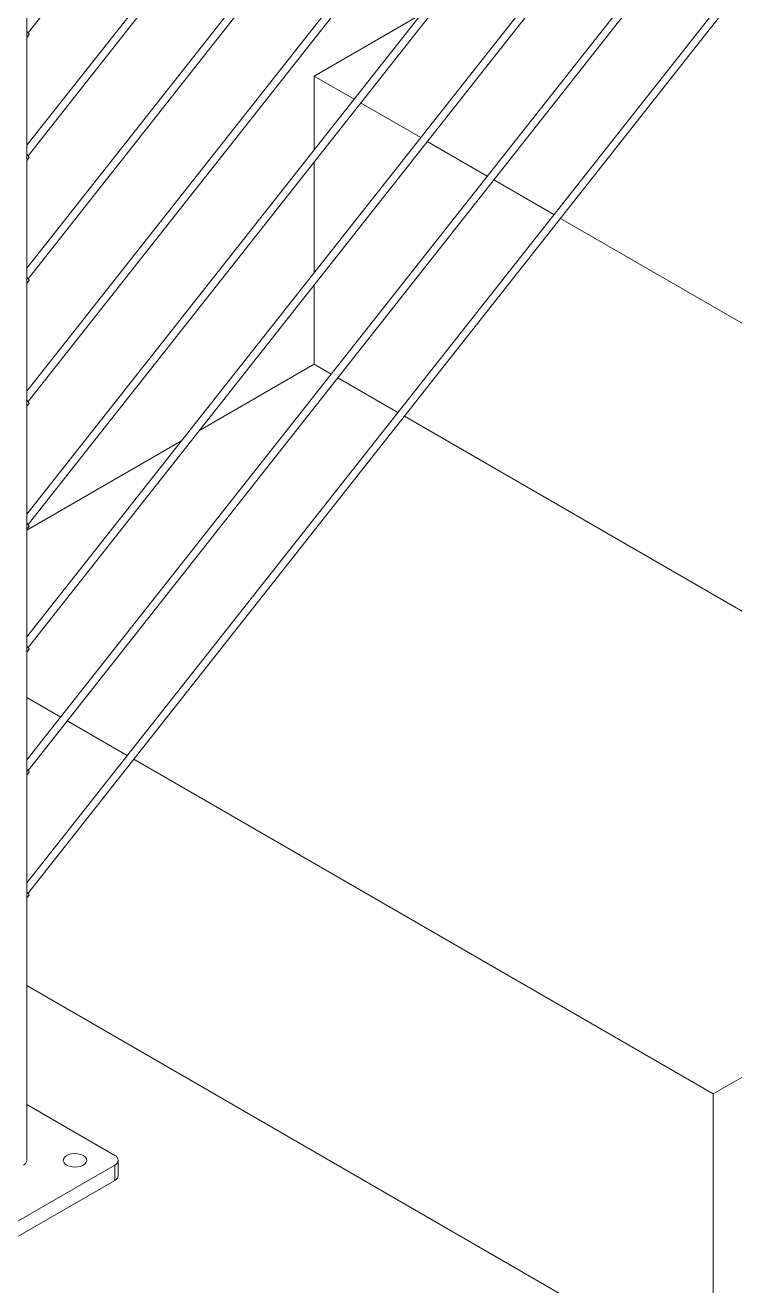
# Model space of a CAD drawing. Header units: inches. Extents: x 0.03 to 2.74, y 0.01 to 1.91.
# Drawn here: x 1.0329 to 1.0824, y 0.3054 to 0.3933 of the extents above; entities that cross this region are included whole.
import ezdxf

# ---------------------------------------------------------------- set-up
doc = ezdxf.new("R2010")
doc.units = ezdxf.units.IN
doc.header["$MEASUREMENT"] = 0

msp = doc.modelspace()

# ---------------------------------------------------------------- linework, layer by layer
at = {"color": 7, "linetype": 'Continuous', "lineweight": 15}
for p, q in [((1.033089646854785, 0.3928005056586751), (1.113528843116695, 0.494710762329745)), ((1.11323128816381, 0.4866018160575959), (1.033003628151415, 0.3849595645337283)), ((1.033089646854785, 0.3842278973045835), (1.113528843116695, 0.4861381550516037)), ((1.11323128816381, 0.4780292089509828), (1.033003628151415, 0.3763869561796368)), ((1.033089646854785, 0.3756552929424232), (1.113528843116695, 0.4775655476175276)), ((1.11323128816381, 0.4694566020938655), (1.033003628151415, 0.3678143518174765)), ((1.033089646854785, 0.3670826885802628), (1.113528843116695, 0.4689929402614188)), ((1.11323128816381, 0.4608839947377568), (1.033003628151415, 0.3592417434633848)), ((1.033089646854785, 0.3585100802261713), (1.113528843116695, 0.4604203339032928)), ((1.11323128816381, 0.4523113883796308), (1.033003628151415, 0.3506691351092934)), ((1.033089646854785, 0.3499374718720797), (1.113528843116695, 0.4518477275451669)), ((1.11323128816381, 0.4437387800255393), (1.033003628151415, 0.3420965267552019)), ((1.033089646854785, 0.3413648635179883), (1.113528843116695, 0.4432751191910753)), ((1.11323128816381, 0.435166175663379), (1.033003628151415, 0.3335239184011103)), ((1.033089646854785, 0.3327922551638967), (1.113528843116695, 0.434702514828915)), ((1.033003641979121, 0.3141741840456137), (1.033003641979121, 0.4278774942644269)), ((1.060496146724124, 0.3940726380601255), (1.053062565456546, 0.3897813229375635)), ((1.033003635065268, 0.3924813747873764), (1.033155822799753, 0.3926741867512046)), ((1.055842325036323, 0.3881766018896061), (1.053062565456546, 0.3897813229375635)), ((1.053062565456546, 0.3897813229375635), (1.053062565456546, 0.3846548609550879)), ((1.060490715892512, 0.3854931429673573), (1.056298151914423, 0.3879134586340406)), ((1.065139103291775, 0.3828096860407498), (1.060946542770612, 0.3852299997117917)), ((1.033003635065268, 0.383908766433285), (1.033155822799753, 0.3841015783971131)), ((1.053062565456546, 0.3838142161340533), (1.053062565456546, 0.3760822526009964)), ((1.069787490691037, 0.3801262291141421), (1.065594930169875, 0.3825465427851841)), ((1.111060165443398, 0.3563000211347013), (1.070243317569137, 0.3798630858585765)), ((1.033003635065268, 0.3753361580791934), (1.033155822799753, 0.3755289740349528)), ((1.053062565456546, 0.3752416157638241), (1.053062565456546, 0.3696892785945496)), ((1.053062565456546, 0.3696892785945496), (1.045011438829881, 0.3650414621245313)), ((1.054244443704318, 0.3690069948049293), (1.053062565456546, 0.3696892785945496)), ((1.058892831103581, 0.3663235378783217), (1.054700270582418, 0.3687438515493637)), ((1.033003635065268, 0.3667635497251018), (1.033155822799753, 0.3669563696727924)), ((1.111060165443398, 0.3362079767916874), (1.059348657981681, 0.3660603946227561)), ((1.043792471217142, 0.3643377671002667), (1.033003624694488, 0.3581094985751618)), ((1.033003635065268, 0.3581909493548727), (1.033155822799753, 0.3583837613187009)), ((1.033003635065268, 0.3496183410007812), (1.033155822799753, 0.3498111529646094)), ((1.035363433379912, 0.3450862153837361), (1.033003638522194, 0.3464484959581392)), ((1.040011824236101, 0.3424027564614873), (1.035819260258012, 0.3448230721281706)), ((1.080901412758849, 0.3187976994550707), (1.040467651114201, 0.3421396132059218)), ((1.033003635065268, 0.3410457326466896), (1.033155822799753, 0.3412385446105177)), ((1.111060165443398, 0.3362079767916874), (1.080901412758849, 0.3187976994550707)), ((1.033003635065268, 0.3324731242925981), (1.033155822799753, 0.3326659362564262)), ((1.080901412758849, 0.2987056551120568), (1.033003638522194, 0.3263564516151254)), ((1.080901412758849, 0.3187976994550707), (1.080901412758849, 0.2987056551120568)), ((1.033003617780635, 0.3180532455919695), (1.039143122792298, 0.3145089847904489)), ((1.039383365359893, 0.3131026099979666), (1.039383365359893, 0.3141741800543312)), ((1.039143136620004, 0.3138393673356489), (1.026963637684378, 0.3068082922607527)), ((1.039143136620004, 0.3127677972792842), (1.039143136620004, 0.3138393673356489)), ((1.039143136620004, 0.3127677972792842), (1.026963637684378, 0.3057367222043881))]:
    msp.add_line(p, q, dxfattribs=at)
at = {"color": 7, "linetype": 'Continuous', "lineweight": 15, "flags": 128}
msp.add_lwpolyline([(1.036939235322034, 0.3145090007555786), (1.037074193734589, 0.3144062491804676), (1.037156150549262, 0.3142862951780442), (1.037178973178353, 0.3141580113691706), (1.037141016124822, 0.3140309369188761), (1.037045100240735, 0.3139144912537167), (1.036898298397816, 0.3138172995350432), (1.036711513742408, 0.3137465740102233), (1.036498608549979, 0.313707563215664), (1.036275367147163, 0.3137031608311337), (1.036058355125992, 0.3137337021243574), (1.035863654108781, 0.3137968960992149), (1.035705707134662, 0.313888076946535), (1.035596233184642, 0.3140004794425836), (1.035543335294557, 0.3141257538244983), (1.035550961274529, 0.3142546283431728), (1.03561853727475, 0.314377535894601), (1.03574105075172, 0.3144853643809745), (1.035909409988611, 0.3145701112810029), (1.036111114739015, 0.3146254863335624), (1.036331237994082, 0.3146473984741528), (1.036553456146639, 0.3146342232508215), (1.036761245087772, 0.3145869105887889), (1.036939235322034, 0.3145090007555786)], dxfattribs=at)
at = {"color": 7, "linetype": 'Continuous', "lineweight": 15}
for centre, radius, start, end in [((1.032775931898039, 0.3925636147992404), 0.0003956554735702079, 16.22829117535318, 54.86473544814553), ((1.032775931898041, 0.3839910064451498), 0.0003956554735683685, 16.22829117530158, 54.86473544827262), ((1.032775921591729, 0.375418394718938), 0.0003956674272518998, 16.22889797568681, 54.86412864787307), ((1.032775744319193, 0.3668456636922488), 0.0003958730421645403, 16.23932944042172, 54.85369718308668), ((1.032775931898041, 0.3582731893667375), 0.0003956554735685417, 16.22829117530803, 54.86473544825096), ((1.032775931898041, 0.3497005810126458), 0.0003956554735686325, 16.22829117532346, 54.86473544826021), ((1.032775931898041, 0.3411279726585546), 0.0003956554735683231, 16.2282911752707, 54.864735448268), ((1.032775931898039, 0.3325553643044621), 0.0003956554735698616, 16.228291175348, 54.86473544818887), ((1.03259313498219, 0.3142151429245644), 0.0004125452996871337, 294.376676910944, 354.3020959708372), ((1.039016062804007, 0.3141741734390973), 0.0003581101529117013, 290.7839825316622, 69.21838380210953), ((1.038972854048452, 0.3131435639768994), 0.0004125491064237868, 294.3781494024626, 354.3028326258719)]:
    msp.add_arc(centre, radius, start, end, dxfattribs=at)

doc.saveas('drawing.dxf')
